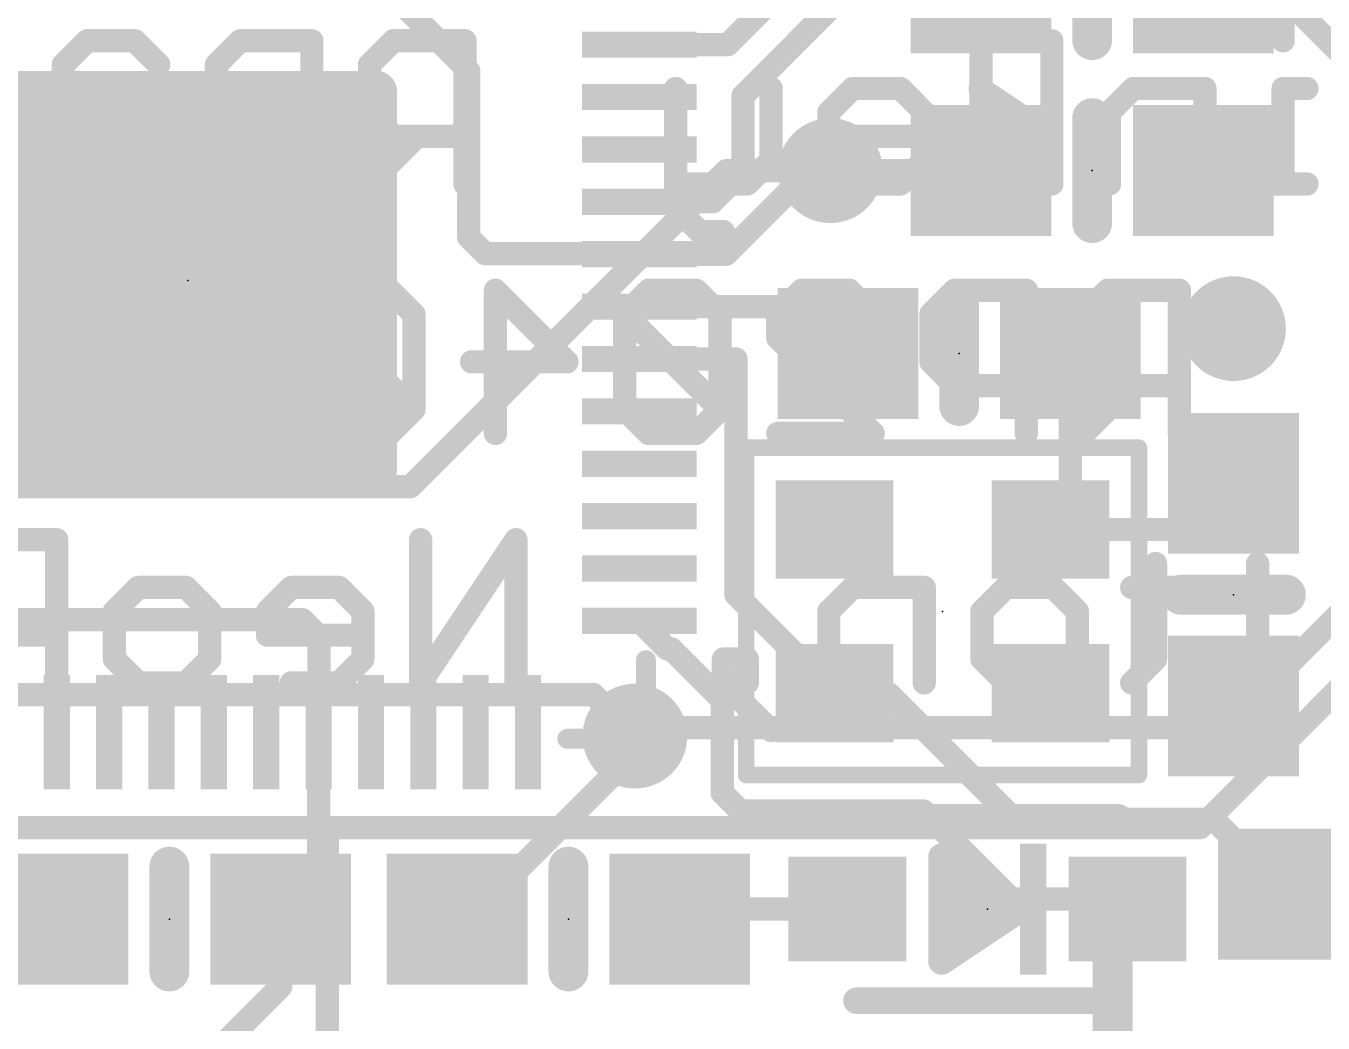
# Model space of a CAD drawing. Extents: x -12.7 to 25.5, y -9.7 to 9.7.
# Drawn here: x 9.57 to 19.48, y -4.86 to 2.76 of the extents above; entities that cross this region are included whole.
import ezdxf

# ---------------------------------------------------------------- set-up
doc = ezdxf.new("R2010")
doc.units = 0
for name, color, linetype in [('1', 12, 'CONTINUOUS'), ('16', 132, 'CONTINUOUS'), ('18', 110, 'CONTINUOUS'), ('21', 40, 'CONTINUOUS'), ('22', 6, 'CONTINUOUS'), ('23', 53, 'CONTINUOUS')]:
    doc.layers.add(name, color=color, linetype=linetype)

# ---------------------------------------------------------------- blocks, each defined once
blk = doc.blocks.new('RECT')
blk.add_solid([(-0.5, -0.5), (0.5, -0.5), (-0.5, 0.5), (0.5, 0.5)])
blk = doc.blocks.new('RECT512000X512000R10')
at = {"const_width": 0.16}
blk.add_lwpolyline([(1.52, -1.44), (1.52, 1.44, 0.4142), (1.44, 1.52), (-1.44, 1.52, 0.4142), (-1.52, 1.44), (-1.52, -1.44, 0.4142), (-1.44, -1.52), (1.44, -1.52, 0.4142)], format="xyb", close=True, dxfattribs=at)
blk.add_solid([(-1.4654, -1.4654), (1.4654, -1.4654), (-1.4654, 1.4654), (1.4654, 1.4654)])
blk = doc.blocks.new('ROUNDV')
at = {"const_width": 0.5}
blk.add_lwpolyline([(0, -0.25, 1), (0, 0.25, 1), (0, -0.25)], format="xyb", dxfattribs=at)

msp = doc.modelspace()

# ---------------------------------------------------------------- linework, layer by layer
at = {"layer": '1'}
for points, const_width in [([(12.954, 2.413), (11.811, 3.556)], 0.1778), ([(15.3511, 3.0321), (14.9318, 2.6128)], 0.1778), ([(16.8665, 3.048), (16.8665, 1.651)], 0.1778), ([(15.0495, 2.2225), (15.7235, 2.8965)], 0.1778), ([(14.9318, 2.6128), (14.2577, 2.6128)], 0.1778), ([(12.954, 1.143), (12.954, 2.413)], 0.1778), ([(15.0495, 1.6444), (15.0495, 2.2225)], 0.1778), ([(14.8179, 1.4128), (15.0495, 1.6444)], 0.1778), ([(14.9208, 1.0128), (15.559, 1.651)], 0.1778), ([(15.559, 1.651), (15.7163, 1.651)], 0.1778), ([(15.7163, 1.651), (16.8665, 1.651)], 0.1778), ([(14.2577, 1.4128), (14.8179, 1.4128)], 0.1778), ([(13.081, 1.016), (12.954, 1.143)], 0.1778), ([(14.2545, 1.016), (13.081, 1.016)], 0.1778), ([(14.2577, 1.0128), (14.2545, 1.016)], 0.1778), ([(14.2577, 1.0128), (14.9208, 1.0128)], 0.1778), ([(14.2577, 0.6128), (15.4917, 0.6128)], 0.1778), ([(15.4917, 0.6128), (15.8505, 0.254)], 0.1778), ([(14.2577, 0.2128), (14.9955, 0.2128)], 0.1778), ([(14.9955, 0.2128), (14.9955, -1.5865)], 0.1778), ([(17.5505, 0.254), (17.5505, -0.9375)], 0.1778), ([(18.444, -1.0895), (18.796, -0.7375)], 0.1778), ([(17.5505, -0.9375), (17.3985, -1.0895)], 0.1778), ([(17.3985, -1.0895), (18.444, -1.0895)], 0.1778), ([(14.9955, -1.5865), (15.7485, -2.3395)], 0.1778), ([(8.509, -1.778), (11.684, -1.778)], 0.1778), ([(11.684, -1.778), (11.811, -1.905)], 0.1778), ([(14.2577, -1.7872), (14.4708, -2.0003)], 0.1778), ([(11.811, -1.905), (11.811, -2.6339)], 0.1778), ([(14.4708, -2.0003), (14.5002, -2.0003)], 0.1778), ([(14.5002, -2.0003), (14.8908, -2.3908)], 0.1778), ([(15.7485, -2.3395), (16.158, -2.3395)], 0.1778), ([(17.1205, -3.302), (16.158, -2.3395)], 0.1778), ([(14.8908, -2.3908), (14.8908, -3.1011)], 0.1778), ([(11.811, -2.6339), (11.8077, -2.6372)], 0.1778), ([(11.8077, -2.6372), (11.8077, -3.9707)], 0.1778), ([(14.224, -2.667), (14.224, -2.794)], 0.1778), ([(12.954, -4.064), (14.224, -2.794)], 0.1778), ([(14.8908, -3.1011), (15.0282, -3.2385)], 0.1778), ([(15.0282, -3.2385), (16.4271, -3.2385)], 0.1778), ([(16.4271, -3.2385), (17.1002, -3.9116)], 0.1778), ([(18.6445, -3.302), (17.1205, -3.302)], 0.1778), ([(18.6445, -3.302), (19.216, -3.8735)], 0.1778), ([(17.1002, -3.9116), (17.9102, -3.9116)], 0.1778), ([(17.9102, -3.9116), (17.9864, -3.9878)], 0.1778), ([(11.8077, -3.9707), (11.7144, -4.064)], 0.1778), ([(14.566, -4.064), (14.6422, -3.9878)], 0.1778), ([(14.6422, -3.9878), (15.8464, -3.9878)], 0.1778), ([(17.8736, -4.1006), (17.8736, -5.5579)], 0.3048), ([(17.9864, -3.9878), (17.8736, -4.1006)], 0.1778), ([(11.7144, -4.064), (11.518, -4.064)], 0.1778), ([(11.518, -4.064), (11.518, -4.5801)], 0.1778), ([(12.866, -4.064), (12.954, -4.064)], 0.1778), ([(12.954, -4.064), (12.954, -4.064)], 0.1778), ([(10.1901, -5.908), (11.518, -4.5801)], 0.1778)]:
    msp.add_lwpolyline(points, dxfattribs=dict(at, const_width=const_width))
for points, const_width in [([(14.2577, 2.6572, 1), (14.2577, 2.5684)], 0.0889), ([(14.9004, 2.6442, 1), (14.9632, 2.5814)], 0.0889), ([(14.9318, 2.5684, 1), (14.9318, 2.6572)], 0.0889), ([(12.9985, 2.413, 1), (12.9096, 2.413)], 0.0889), ([(12.9226, 2.3816, 1), (12.9854, 2.4444)], 0.0889), ([(15.0181, 2.2539, 1), (15.0809, 2.1911)], 0.0889), ([(15.0939, 2.2225, 1), (15.0051, 2.2225)], 0.0889), ([(15.0051, 1.6444, 1), (15.0939, 1.6444)], 0.0889), ([(15.0809, 1.613, 1), (15.0181, 1.6758)], 0.0889), ([(15.559, 1.6955, 1), (15.559, 1.6065)], 0.0889), ([(15.5904, 1.6196, 1), (15.5276, 1.6824)], 0.0889), ([(15.7163, 1.6955, 1), (15.7163, 1.6065)], 0.0889), ([(15.7163, 1.6065, 1), (15.7163, 1.6955)], 0.0889), ([(16.8221, 1.651, 1), (16.911, 1.651)], 0.0889), ([(16.8665, 1.6065, 1), (16.8665, 1.6955)], 0.0889), ([(14.2577, 1.4573, 1), (14.2577, 1.3683)], 0.0889), ([(14.7865, 1.4442, 1), (14.8493, 1.3814)], 0.0889), ([(14.8179, 1.3683, 1), (14.8179, 1.4573)], 0.0889), ([(12.9854, 1.1744, 1), (12.9226, 1.1116)], 0.0889), ([(12.9096, 1.143, 1), (12.9985, 1.143)], 0.0889), ([(13.081, 1.0605, 1), (13.081, 0.9716)], 0.0889), ([(13.0496, 0.9846, 1), (13.1124, 1.0474)], 0.0889), ([(14.2859, 1.0474, 1), (14.2231, 0.9846)], 0.0889), ([(14.2577, 1.0573, 1), (14.2577, 0.9684)], 0.0889), ([(14.2545, 0.9716, 1), (14.2545, 1.0605)], 0.0889), ([(14.9208, 0.9684, 1), (14.9208, 1.0573)], 0.0889), ([(14.2263, 0.9814, 1), (14.2891, 1.0442)], 0.0889), ([(14.8894, 1.0442, 1), (14.9522, 0.9814)], 0.0889), ([(14.2577, 0.6573, 1), (14.2577, 0.5684)], 0.0889), ([(15.5231, 0.6442, 1), (15.4603, 0.5814)], 0.0889), ([(15.4917, 0.5684, 1), (15.4917, 0.6573)], 0.0889), ([(14.2577, 0.2573, 1), (14.2577, 0.1683)], 0.0889), ([(15.04, 0.2128, 1), (14.9511, 0.2128)], 0.0889), ([(14.9955, 0.1683, 1), (14.9955, 0.2573)], 0.0889), ([(15.8191, 0.2226, 1), (15.8819, 0.2854)], 0.0889), ([(17.595, 0.254, 1), (17.506, 0.254)], 0.0889), ([(18.8274, -0.7689, 1), (18.7646, -0.7061)], 0.0889), ([(17.5819, -0.9689, 1), (17.5191, -0.9061)], 0.0889), ([(17.506, -0.9375, 1), (17.595, -0.9375)], 0.0889), ([(17.3985, -1.0451, 1), (17.3985, -1.134)], 0.0889), ([(17.3671, -1.0581, 1), (17.4299, -1.1209)], 0.0889), ([(18.4126, -1.0581, 1), (18.4754, -1.1209)], 0.0889), ([(18.444, -1.134, 1), (18.444, -1.0451)], 0.0889), ([(15.0269, -1.5551, 1), (14.9641, -1.6179)], 0.0889), ([(14.9511, -1.5865, 1), (15.04, -1.5865)], 0.0889), ([(11.7154, -1.7466, 1), (11.6526, -1.8094)], 0.0889), ([(11.684, -1.8225, 1), (11.684, -1.7335)], 0.0889), ([(14.2891, -1.7558, 1), (14.2263, -1.8186)], 0.0889), ([(11.8554, -1.905, 1), (11.7666, -1.905)], 0.0889), ([(11.7796, -1.9364, 1), (11.8424, -1.8736)], 0.0889), ([(14.4708, -1.9558, 1), (14.4708, -2.0447)], 0.0889), ([(14.4393, -2.0317, 1), (14.5022, -1.9688)], 0.0889), ([(14.5316, -1.9688, 1), (14.4688, -2.0317)], 0.0889), ([(14.5002, -2.0447, 1), (14.5002, -1.9558)], 0.0889), ([(15.7485, -2.2951, 1), (15.7485, -2.384)], 0.0889), ([(15.7171, -2.3709, 1), (15.7799, -2.3081)], 0.0889), ([(16.1894, -2.3081, 1), (16.1266, -2.3709)], 0.0889), ([(16.158, -2.384, 1), (16.158, -2.2951)], 0.0889), ([(14.9352, -2.3908, 1), (14.8463, -2.3908)], 0.0889), ([(14.8593, -2.4222, 1), (14.9222, -2.3594)], 0.0889), ([(11.7763, -2.6058, 1), (11.8391, -2.6686)], 0.0889), ([(11.8521, -2.6372, 1), (11.7633, -2.6372)], 0.0889), ([(11.8424, -2.6653, 1), (11.7796, -2.6025)], 0.0889), ([(11.7666, -2.6339, 1), (11.8554, -2.6339)], 0.0889), ([(14.2684, -2.667, 1), (14.1796, -2.667)], 0.0889), ([(14.1796, -2.794, 1), (14.2684, -2.794)], 0.0889), ([(14.2554, -2.8254, 1), (14.1926, -2.7626)], 0.0889), ([(14.8463, -3.1011, 1), (14.9352, -3.1011)], 0.0889), ([(14.9222, -3.0697, 1), (14.8593, -3.1325)], 0.0889), ([(15.0282, -3.1941, 1), (15.0282, -3.283)], 0.0889), ([(14.9967, -3.2699, 1), (15.0596, -3.2071)], 0.0889), ([(16.4585, -3.2071, 1), (16.3957, -3.2699)], 0.0889), ([(16.4271, -3.283, 1), (16.4271, -3.1941)], 0.0889), ([(17.1205, -3.2576, 1), (17.1205, -3.3464)], 0.0889), ([(17.0891, -3.3334, 1), (17.1519, -3.2706)], 0.0889), ([(18.6759, -3.2706, 1), (18.6131, -3.3334)], 0.0889), ([(18.6445, -3.3464, 1), (18.6445, -3.2576)], 0.0889), ([(17.1002, -3.8672, 1), (17.1002, -3.956)], 0.0889), ([(17.0688, -3.943, 1), (17.1316, -3.8802)], 0.0889), ([(17.9416, -3.8802, 1), (17.8788, -3.943)], 0.0889), ([(17.9102, -3.956, 1), (17.9102, -3.8672)], 0.0889), ([(19.1846, -3.9049, 1), (19.2474, -3.8421)], 0.0889), ([(11.7633, -3.9707, 1), (11.8521, -3.9707)], 0.0889), ([(11.8391, -4.0021, 1), (11.7763, -3.9393)], 0.0889), ([(14.6422, -3.9434, 1), (14.6422, -4.0323)], 0.0889), ([(14.6736, -4.0192, 1), (14.6108, -3.9564)], 0.0889), ([(15.8464, -4.0323, 1), (15.8464, -3.9434)], 0.0889), ([(17.9498, -4.1006, 1), (17.7974, -4.1006)], 0.1524), ([(18.0178, -4.0192, 1), (17.955, -3.9564)], 0.0889), ([(17.955, -4.0192, 1), (18.0178, -3.9564)], 0.0889), ([(11.518, -4.0195, 1), (11.518, -4.1085)], 0.0889), ([(11.5625, -4.064, 1), (11.4736, -4.064)], 0.0889), ([(11.683, -4.0326, 1), (11.7458, -4.0954)], 0.0889), ([(11.7144, -4.1085, 1), (11.7144, -4.0195)], 0.0889), ([(12.866, -4.0195, 1), (12.866, -4.1085)], 0.0889), ([(12.9854, -4.0326, 1), (12.9225, -4.0954)], 0.0889), ([(12.9226, -4.0326, 1), (12.9854, -4.0954)], 0.0889), ([(12.9226, -4.0954, 1), (12.9854, -4.0326)], 0.0889), ([(12.954, -4.1085, 1), (12.954, -4.0195)], 0.0889), ([(14.5346, -4.0326, 1), (14.5974, -4.0954)], 0.0889), ([(17.8422, -4.0692, 1), (17.905, -4.132)], 0.0889), ([(11.4736, -4.5801, 1), (11.5625, -4.5801)], 0.0889), ([(11.5494, -4.6115, 1), (11.4866, -4.5487)], 0.0889)]:
    msp.add_lwpolyline(points, format="xyb", dxfattribs=dict(at, const_width=const_width))
at = {"layer": '16', "const_width": 0.1778}
for points in [[(16.6878, 5.4737), (21.6535, 0.508)], [(14.9225, 1.651), (12.5095, -0.762)], [(15.7163, 1.651), (14.9225, 1.651)], [(18.7325, -2.6035), (20.955, -0.381)], [(12.5095, -0.762), (6.2865, -0.762)], [(20.701, -1.2065), (18.542, -3.3655)], [(13.9065, -2.3495), (6.477, -2.3495)], [(14.224, -2.667), (13.9065, -2.3495)], [(14.224, -2.667), (14.2875, -2.6035)], [(14.2875, -2.6035), (18.7325, -2.6035)], [(11.8745, -3.3655), (5.588, -3.3655)], [(18.542, -3.3655), (11.8745, -3.3655)], [(11.8745, -3.3655), (11.8745, -5.2705)]]:
    msp.add_lwpolyline(points, dxfattribs=at)
at = {"layer": '16', "const_width": 0.0889}
for points in [[(14.9225, 1.6955, 1), (14.9225, 1.6065)], [(14.9539, 1.6196, 1), (14.8911, 1.6824)], [(15.7163, 1.6065, 1), (15.7163, 1.6955)], [(12.4781, -0.7306, 1), (12.5409, -0.7934)], [(12.5095, -0.8065, 1), (12.5095, -0.7176)], [(13.9379, -2.3181, 1), (13.8751, -2.3809)], [(13.9065, -2.3939, 1), (13.9065, -2.3051)], [(14.2875, -2.5591, 1), (14.2875, -2.6479)], [(14.3189, -2.6349, 1), (14.2561, -2.5721)], [(18.7011, -2.5721, 1), (18.7639, -2.6349)], [(18.7325, -2.6479, 1), (18.7325, -2.5591)], [(14.1926, -2.6356, 1), (14.2554, -2.6984)], [(14.1926, -2.6984, 1), (14.2554, -2.6356)], [(11.8745, -3.3211, 1), (11.8745, -3.41)], [(11.919, -3.3655, 1), (11.8301, -3.3655)], [(11.8745, -3.41, 1), (11.8745, -3.3211)], [(18.5106, -3.3341, 1), (18.5734, -3.3969)], [(18.542, -3.41, 1), (18.542, -3.3211)]]:
    msp.add_lwpolyline(points, format="xyb", dxfattribs=at)
at = {"layer": '21'}
for points, const_width in [([(17.7165, 3.448), (17.7165, 2.648)], 0.3048), ([(17.7165, 2.051), (17.7165, 1.251)], 0.3048), ([(16.7005, -0.146), (16.7005, 0.654)], 0.3048), ([(15.0735, -2.9645), (15.0735, -0.4645)], 0.127), ([(15.0735, -0.4645), (18.0735, -0.4645)], 0.127), ([(18.0735, -0.4645), (18.0735, -2.9645)], 0.127), ([(18.396, -1.5875), (19.196, -1.5875)], 0.3048), ([(14.3077, -2.6872), (14.3077, -2.0872)], 0.1524), ([(13.7077, -2.6872), (14.3077, -2.6872)], 0.1524), ([(18.0735, -2.9645), (15.0735, -2.9645)], 0.127), ([(15.9164, -3.2878), (17.9164, -3.2878)], 0.2032), ([(10.668, -4.464), (10.668, -3.664)], 0.3048), ([(13.716, -3.664), (13.716, -4.464)], 0.3048), ([(16.5664, -4.3878), (16.5664, -3.5878)], 0.2032), ([(16.5664, -3.5878), (17.1664, -3.9878)], 0.2032), ([(16.7164, -4.1878), (16.7164, -3.7878)], 0.2032), ([(16.7164, -3.7878), (17.0164, -3.9878)], 0.2032), ([(16.7164, -3.8608), (16.8259, -3.8608)], 0.2032), ([(17.1664, -3.9878), (16.5664, -4.3878)], 0.2032), ([(17.0164, -3.9878), (16.7164, -4.1878)], 0.2032), ([(16.7164, -4.064), (16.9021, -4.064)], 0.2032), ([(17.9164, -4.6878), (15.9164, -4.6878)], 0.2032)]:
    msp.add_lwpolyline(points, dxfattribs=dict(at, const_width=const_width))
for points, const_width in [([(17.6403, 2.648, 1), (17.7927, 2.648)], 0.1524), ([(17.7927, 2.051, 1), (17.6403, 2.051)], 0.1524), ([(17.6403, 1.251, 1), (17.7927, 1.251)], 0.1524), ([(16.7767, 0.654, 1), (16.6243, 0.654)], 0.1524), ([(16.6243, -0.146, 1), (16.7767, -0.146)], 0.1524), ([(15.0735, -0.4328, 1), (15.0735, -0.4963)], 0.0635), ([(15.1053, -0.4645, 1), (15.0418, -0.4645)], 0.0635), ([(18.1052, -0.4645, 1), (18.0418, -0.4645)], 0.0635), ([(18.0735, -0.4963, 1), (18.0735, -0.4328)], 0.0635), ([(18.396, -1.5113, 1), (18.396, -1.6637)], 0.1524), ([(19.196, -1.6637, 1), (19.196, -1.5113)], 0.1524), ([(14.3458, -2.0872, 1), (14.2696, -2.0872)], 0.0762), ([(13.7077, -2.6491, 1), (13.7077, -2.7253)], 0.0762), ([(14.2696, -2.6872, 1), (14.3458, -2.6872)], 0.0762), ([(14.3077, -2.7253, 1), (14.3077, -2.6491)], 0.0762), ([(15.0735, -2.9327, 1), (15.0735, -2.9963)], 0.0635), ([(15.0418, -2.9645, 1), (15.1053, -2.9645)], 0.0635), ([(18.0418, -2.9645, 1), (18.1052, -2.9645)], 0.0635), ([(18.0735, -2.9963, 1), (18.0735, -2.9327)], 0.0635), ([(15.9164, -3.237, 1), (15.9164, -3.3386)], 0.1016), ([(17.9164, -3.3386, 1), (17.9164, -3.237)], 0.1016), ([(10.7442, -3.664, 1), (10.5918, -3.664)], 0.1524), ([(13.7922, -3.664, 1), (13.6398, -3.664)], 0.1524), ([(16.6172, -3.5878, 1), (16.5156, -3.5878)], 0.1016), ([(16.5946, -3.5455, 1), (16.5382, -3.6301)], 0.1016), ([(16.7672, -3.7878, 1), (16.6656, -3.7878)], 0.1016), ([(16.7446, -3.7455, 1), (16.6882, -3.8301)], 0.1016), ([(16.7164, -3.81, 1), (16.7164, -3.9116)], 0.1016), ([(16.8259, -3.9116, 1), (16.8259, -3.81)], 0.1016), ([(16.7164, -4.0132, 1), (16.7164, -4.1148)], 0.1016), ([(16.9021, -4.1148, 1), (16.9021, -4.0132)], 0.1016), ([(17.0446, -4.0301, 1), (16.9882, -3.9455)], 0.1016), ([(16.9882, -4.0301, 1), (17.0446, -3.9455)], 0.1016), ([(17.1946, -4.0301, 1), (17.1382, -3.9455)], 0.1016), ([(17.1382, -4.0301, 1), (17.1946, -3.9455)], 0.1016), ([(16.6882, -4.1455, 1), (16.7446, -4.2301)], 0.1016), ([(16.6656, -4.1878, 1), (16.7672, -4.1878)], 0.1016), ([(16.5382, -4.3455, 1), (16.5946, -4.4301)], 0.1016), ([(16.5156, -4.3878, 1), (16.6172, -4.3878)], 0.1016), ([(10.5918, -4.464, 1), (10.7442, -4.464)], 0.1524), ([(13.6398, -4.464, 1), (13.7922, -4.464)], 0.1524), ([(15.9164, -4.637, 1), (15.9164, -4.7386)], 0.1016), ([(17.9164, -4.7386, 1), (17.9164, -4.637)], 0.1016)]:
    msp.add_lwpolyline(points, format="xyb", dxfattribs=dict(at, const_width=const_width))
at = {"layer": '22', "const_width": 0.1778}
for points in [[(19.175, 2.8247), (19.175, 2.6425)], [(9.858, 2.4603), (10.0402, 2.6425)], [(10.0402, 2.6425), (10.4045, 2.6425)], [(10.4045, 2.6425), (10.5867, 2.4603)], [(11.2096, 2.6425), (11.0274, 2.4603)], [(11.7561, 2.6425), (11.2096, 2.6425)], [(11.7561, 1.5494), (11.7561, 2.6425)], [(12.379, 2.6425), (12.1968, 2.4603)], [(12.9255, 2.6425), (12.379, 2.6425)], [(12.9255, 1.5494), (12.9255, 2.6425)], [(17.4082, 1.5494), (17.4082, 2.6425)], [(9.858, 2.2782), (9.858, 2.4603)], [(11.0274, 2.4603), (11.0274, 2.096)], [(12.1968, 2.4603), (12.1968, 2.096)], [(10.5867, 1.5494), (9.858, 2.2782)], [(14.5356, 2.2782), (14.5356, 1.3672)], [(15.2643, 2.2782), (15.2643, 1.7316)], [(15.8872, 2.2782), (15.705, 2.096)], [(16.2515, 2.2782), (15.8872, 2.2782)], [(16.4337, 2.096), (16.2515, 2.2782)], [(17.4082, 1.9138), (16.8616, 2.2782)], [(18.031, 2.2782), (17.8489, 2.096)], [(18.5776, 2.2782), (18.031, 2.2782)], [(18.5776, 1.5494), (18.5776, 2.2782)], [(19.3572, 2.2782), (19.175, 2.2782)], [(19.175, 2.2782), (19.175, 1.5494)], [(11.0274, 2.096), (11.2096, 1.9138)], [(12.1968, 2.096), (12.379, 1.9138)], [(15.705, 2.096), (15.705, 1.9138)], [(16.4337, 1.7316), (16.4337, 2.096)], [(17.8489, 2.096), (17.8489, 1.5494)], [(11.2096, 1.9138), (11.7561, 1.9138)], [(12.5612, 1.9138), (12.1968, 1.5494)], [(12.379, 1.9138), (12.9255, 1.9138)], [(15.705, 1.9138), (16.4337, 1.9138)], [(16.8616, 1.5494), (17.4082, 1.9138)], [(15.2643, 1.7316), (15.0821, 1.5494)], [(16.2515, 1.5494), (16.4337, 1.7316)], [(9.858, 1.5494), (10.5867, 1.5494)], [(15.0821, 1.5494), (14.5356, 1.5494)], [(15.8872, 1.5494), (16.2515, 1.5494)], [(19.3572, 1.5494), (18.9928, 1.5494)], [(14.5356, 1.3672), (14.7178, 1.185)], [(14.7178, 1.185), (14.8999, 1.185)], [(9.8326, 0.3732), (9.4682, 0.7375)], [(10.1969, 0.7375), (9.8326, 0.3732)], [(10.1969, -0.3556), (10.1969, 0.7375)], [(11.9892, 0.7375), (11.807, 0.5553)], [(12.3535, 0.7375), (11.9892, 0.7375)], [(12.5357, 0.5553), (12.3535, 0.7375)], [(13.1586, -0.3556), (13.1586, 0.7375)], [(13.1586, 0.7375), (13.7051, 0.191)], [(14.328, 0.7375), (14.1458, 0.5553)], [(14.6923, 0.7375), (14.328, 0.7375)], [(14.8745, 0.5553), (14.6923, 0.7375)], [(15.3152, 0.5553), (15.4974, 0.7375)], [(15.4974, 0.7375), (15.8617, 0.7375)], [(15.8617, 0.7375), (16.0439, 0.5553)], [(16.6667, 0.7375), (16.4846, 0.5553)], [(17.2133, 0.7375), (16.6667, 0.7375)], [(17.2133, -0.3556), (17.2133, 0.7375)], [(17.8361, 0.7375), (17.654, 0.5553)], [(18.3827, 0.7375), (17.8361, 0.7375)], [(18.3827, -0.3556), (18.3827, 0.7375)], [(11.807, 0.5553), (11.807, -0.1734)], [(12.5357, -0.1734), (11.807, 0.5553)], [(12.5357, -0.1734), (12.5357, 0.5553)], [(14.1458, 0.5553), (14.1458, -0.1734)], [(14.8745, -0.1734), (14.1458, 0.5553)], [(14.8745, -0.1734), (14.8745, 0.5553)], [(15.3152, 0.3732), (15.3152, 0.5553)], [(16.4846, 0.5553), (16.4846, 0.191)], [(17.654, 0.5553), (17.654, 0.191)], [(16.0439, -0.3556), (15.3152, 0.3732)], [(13.7051, 0.191), (12.9764, 0.191)], [(16.4846, 0.191), (16.6667, 0.0088)], [(17.654, 0.191), (17.8361, 0.0088)], [(16.6667, 0.0088), (17.2133, 0.0088)], [(18.0183, 0.0088), (17.654, -0.3556)], [(17.8361, 0.0088), (18.3827, 0.0088)], [(11.807, -0.1734), (11.9892, -0.3556)], [(12.3535, -0.3556), (12.5357, -0.1734)], [(14.1458, -0.1734), (14.328, -0.3556)], [(14.6923, -0.3556), (14.8745, -0.1734)], [(11.9892, -0.3556), (12.3535, -0.3556)], [(14.328, -0.3556), (14.6923, -0.3556)], [(15.3152, -0.3556), (16.0439, -0.3556)], [(9.8071, -1.1675), (9.2606, -1.1675)], [(9.8071, -2.2606), (9.8071, -1.1675)], [(13.3153, -1.1675), (12.5866, -2.2606)], [(12.5866, -2.2606), (12.5866, -1.1675)], [(13.3153, -2.2606), (13.3153, -1.1675)], [(18.2005, -1.3497), (18.2005, -2.0784)], [(18.9801, -1.3497), (18.9801, -2.0784)], [(10.2478, -1.714), (10.43, -1.5318)], [(10.43, -1.5318), (10.7943, -1.5318)], [(10.7943, -1.5318), (10.9765, -1.714)], [(11.5994, -1.5318), (11.4172, -1.714)], [(11.9637, -1.5318), (11.5994, -1.5318)], [(12.1459, -1.714), (11.9637, -1.5318)], [(15.8872, -1.5318), (15.705, -1.714)], [(16.4337, -1.5318), (15.8872, -1.5318)], [(16.4337, -2.2606), (16.4337, -1.5318)], [(16.8744, -1.714), (17.0565, -1.5318)], [(17.0565, -1.5318), (17.4209, -1.5318)], [(17.4209, -1.5318), (17.6031, -1.714)], [(18.3827, -1.5318), (18.0183, -1.5318)], [(19.1623, -1.5318), (18.7979, -1.5318)], [(10.2478, -2.0784), (10.2478, -1.714)], [(10.9765, -1.714), (10.9765, -2.0784)], [(11.4172, -1.714), (11.4172, -1.8962)], [(12.1459, -2.0784), (12.1459, -1.714)], [(15.705, -1.714), (15.705, -2.2606)], [(16.8744, -2.0784), (16.8744, -1.714)], [(17.6031, -1.714), (17.6031, -2.0784)], [(9.2606, -1.8962), (9.8071, -1.8962)], [(11.4172, -1.8962), (12.1459, -1.8962)], [(10.43, -2.2606), (10.2478, -2.0784)], [(10.9765, -2.0784), (10.7943, -2.2606)], [(11.9637, -2.2606), (12.1459, -2.0784)], [(14.8999, -2.2606), (14.8999, -2.0784)], [(14.8999, -2.0784), (15.0821, -2.0784)], [(15.0821, -2.0784), (15.0821, -2.2606)], [(17.0565, -2.2606), (16.8744, -2.0784)], [(17.6031, -2.0784), (17.4209, -2.2606)], [(18.2005, -2.0784), (18.0183, -2.2606)], [(18.9801, -2.0784), (18.7979, -2.2606)], [(10.7943, -2.2606), (10.43, -2.2606)], [(11.5994, -2.2606), (11.9637, -2.2606)], [(15.2643, -2.625), (14.8999, -2.2606)], [(15.0821, -2.2606), (14.8999, -2.2606)], [(17.4209, -2.2606), (17.0565, -2.2606)]]:
    msp.add_lwpolyline(points, dxfattribs=at)
at = {"layer": '22', "const_width": 0.0889}
for points in [[(10.0402, 2.687, 1), (10.0402, 2.5981)], [(10.0716, 2.6111, 1), (10.0087, 2.674)], [(10.436, 2.674, 1), (10.3731, 2.6111)], [(10.4045, 2.5981, 1), (10.4045, 2.687)], [(11.2096, 2.687, 1), (11.2096, 2.5981)], [(11.241, 2.6111, 1), (11.1781, 2.674)], [(11.8006, 2.6425, 1), (11.7117, 2.6425)], [(11.7561, 2.5981, 1), (11.7561, 2.687)], [(12.379, 2.687, 1), (12.379, 2.5981)], [(12.4104, 2.6111, 1), (12.3475, 2.674)], [(12.97, 2.6425, 1), (12.8811, 2.6425)], [(12.9255, 2.5981, 1), (12.9255, 2.687)], [(17.4527, 2.6425, 1), (17.3638, 2.6425)], [(19.1306, 2.6425, 1), (19.2195, 2.6425)], [(9.9024, 2.4603, 1), (9.8135, 2.4603)], [(9.8265, 2.4918, 1), (9.8894, 2.4289)], [(10.5553, 2.4289, 1), (10.6182, 2.4918)], [(10.9959, 2.4918, 1), (11.0588, 2.4289)], [(11.0718, 2.4603, 1), (10.9829, 2.4603)], [(12.1653, 2.4918, 1), (12.2282, 2.4289)], [(12.2412, 2.4603, 1), (12.1523, 2.4603)], [(9.8894, 2.3096, 1), (9.8265, 2.2467)], [(9.8135, 2.2782, 1), (9.9024, 2.2782)], [(14.58, 2.2782, 1), (14.4911, 2.2782)], [(15.3088, 2.2782, 1), (15.2199, 2.2782)], [(15.8872, 2.3226, 1), (15.8872, 2.2337)], [(15.9186, 2.2467, 1), (15.8557, 2.3096)], [(16.283, 2.3096, 1), (16.2201, 2.2467)], [(16.2515, 2.2337, 1), (16.2515, 2.3226)], [(16.8863, 2.3151, 1), (16.837, 2.2412)], [(18.031, 2.3226, 1), (18.031, 2.2337)], [(18.0625, 2.2467, 1), (17.9996, 2.3096)], [(18.6221, 2.2782, 1), (18.5332, 2.2782)], [(18.5776, 2.2337, 1), (18.5776, 2.3226)], [(19.175, 2.3226, 1), (19.175, 2.2337)], [(19.2195, 2.2782, 1), (19.1306, 2.2782)], [(19.3572, 2.2337, 1), (19.3572, 2.3226)], [(11.0588, 2.1274, 1), (10.9959, 2.0645)], [(12.2282, 2.1274, 1), (12.1653, 2.0645)], [(15.7494, 2.096, 1), (15.6605, 2.096)], [(16.4782, 2.096, 1), (16.3893, 2.096)], [(17.8933, 2.096, 1), (17.8044, 2.096)], [(10.9829, 2.096, 1), (11.0718, 2.096)], [(12.1523, 2.096, 1), (12.2412, 2.096)], [(15.6735, 2.1274, 1), (15.7364, 2.0645)], [(16.4023, 2.0645, 1), (16.4651, 2.1274)], [(17.8174, 2.1274, 1), (17.8803, 2.0645)], [(11.2096, 1.9582, 1), (11.2096, 1.8693)], [(11.1781, 1.8823, 1), (11.241, 1.9452)], [(11.7561, 1.8693, 1), (11.7561, 1.9582)], [(12.379, 1.9582, 1), (12.379, 1.8693)], [(12.3475, 1.8823, 1), (12.4104, 1.9452)], [(12.5926, 1.8823, 1), (12.5297, 1.9452)], [(12.9255, 1.8693, 1), (12.9255, 1.9582)], [(15.705, 1.9582, 1), (15.705, 1.8693)], [(16.4337, 1.8693, 1), (16.4337, 1.9582)], [(17.4329, 1.8768, 1), (17.3836, 1.9508)], [(17.3836, 1.8768, 1), (17.4329, 1.9508)], [(15.6605, 1.9138, 1), (15.7494, 1.9138)], [(15.2957, 1.7002, 1), (15.2329, 1.763)], [(16.4651, 1.7002, 1), (16.4023, 1.763)], [(15.2199, 1.7316, 1), (15.3088, 1.7316)], [(16.3893, 1.7316, 1), (16.4782, 1.7316)], [(9.858, 1.5939, 1), (9.858, 1.505)], [(10.5553, 1.518, 1), (10.6182, 1.5808)], [(10.5867, 1.505, 1), (10.5867, 1.5939)], [(11.7117, 1.5494, 1), (11.8006, 1.5494)], [(12.1653, 1.5808, 1), (12.2282, 1.518)], [(12.8811, 1.5494, 1), (12.97, 1.5494)], [(14.5356, 1.5939, 1), (14.5356, 1.505)], [(15.0507, 1.5808, 1), (15.1136, 1.518)], [(15.0821, 1.505, 1), (15.0821, 1.5939)], [(15.8872, 1.5939, 1), (15.8872, 1.505)], [(16.2201, 1.5808, 1), (16.283, 1.518)], [(16.2515, 1.505, 1), (16.2515, 1.5939)], [(16.837, 1.5864, 1), (16.8863, 1.5124)], [(17.3638, 1.5494, 1), (17.4527, 1.5494)], [(17.8044, 1.5494, 1), (17.8933, 1.5494)], [(18.5332, 1.5494, 1), (18.6221, 1.5494)], [(18.9928, 1.5939, 1), (18.9928, 1.505)], [(19.1306, 1.5494, 1), (19.2195, 1.5494)], [(19.3572, 1.505, 1), (19.3572, 1.5939)], [(14.4911, 1.3672, 1), (14.58, 1.3672)], [(14.567, 1.3986, 1), (14.5041, 1.3358)], [(14.7178, 1.2295, 1), (14.7178, 1.1406)], [(14.6863, 1.1536, 1), (14.7492, 1.2165)], [(14.8999, 1.1406, 1), (14.8999, 1.2295)], [(10.2414, 0.7375, 1), (10.1525, 0.7375)], [(10.2284, 0.7061, 1), (10.1655, 0.769)], [(11.9892, 0.782, 1), (11.9892, 0.6931)], [(12.0206, 0.7061, 1), (11.9577, 0.769)], [(12.385, 0.769, 1), (12.3221, 0.7061)], [(12.3535, 0.6931, 1), (12.3535, 0.782)], [(13.19, 0.769, 1), (13.1271, 0.7061)], [(13.203, 0.7375, 1), (13.1141, 0.7375)], [(14.328, 0.782, 1), (14.328, 0.6931)], [(14.3594, 0.7061, 1), (14.2965, 0.769)], [(14.7238, 0.769, 1), (14.6609, 0.7061)], [(14.6923, 0.6931, 1), (14.6923, 0.782)], [(15.4974, 0.782, 1), (15.4974, 0.6931)], [(15.5288, 0.7061, 1), (15.4659, 0.769)], [(15.8932, 0.769, 1), (15.8303, 0.7061)], [(15.8617, 0.6931, 1), (15.8617, 0.782)], [(16.6667, 0.782, 1), (16.6667, 0.6931)], [(16.6982, 0.7061, 1), (16.6353, 0.769)], [(17.2578, 0.7375, 1), (17.1689, 0.7375)], [(17.2133, 0.6931, 1), (17.2133, 0.782)], [(17.8361, 0.782, 1), (17.8361, 0.6931)], [(17.8676, 0.7061, 1), (17.8047, 0.769)], [(18.4272, 0.7375, 1), (18.3383, 0.7375)], [(18.3827, 0.6931, 1), (18.3827, 0.782)], [(11.8384, 0.5868, 1), (11.7755, 0.5239)], [(11.8514, 0.5553, 1), (11.7625, 0.5553)], [(11.7755, 0.5868, 1), (11.8384, 0.5239)], [(12.5802, 0.5553, 1), (12.4913, 0.5553)], [(12.5043, 0.5239, 1), (12.5672, 0.5868)], [(14.1772, 0.5868, 1), (14.1143, 0.5239)], [(14.1902, 0.5553, 1), (14.1013, 0.5553)], [(14.1143, 0.5868, 1), (14.1772, 0.5239)], [(14.919, 0.5553, 1), (14.8301, 0.5553)], [(14.8431, 0.5239, 1), (14.9059, 0.5868)], [(15.3596, 0.5553, 1), (15.2707, 0.5553)], [(15.2837, 0.5868, 1), (15.3466, 0.5239)], [(16.0125, 0.5239, 1), (16.0753, 0.5868)], [(16.529, 0.5553, 1), (16.4401, 0.5553)], [(16.4531, 0.5868, 1), (16.516, 0.5239)], [(17.6225, 0.5868, 1), (17.6854, 0.5239)], [(17.6984, 0.5553, 1), (17.6095, 0.5553)], [(9.8011, 0.4046, 1), (9.864, 0.3417)], [(9.8011, 0.3417, 1), (9.864, 0.4046)], [(15.3466, 0.4046, 1), (15.2837, 0.3417)], [(15.2707, 0.3732, 1), (15.3596, 0.3732)], [(12.9764, 0.2354, 1), (12.9764, 0.1465)], [(13.6737, 0.1595, 1), (13.7366, 0.2224)], [(13.7051, 0.1465, 1), (13.7051, 0.2354)], [(16.516, 0.2224, 1), (16.4531, 0.1595)], [(16.4401, 0.191, 1), (16.529, 0.191)], [(17.6854, 0.2224, 1), (17.6225, 0.1595)], [(17.6095, 0.191, 1), (17.6984, 0.191)], [(16.6667, 0.0532, 1), (16.6667, -0.0357)], [(16.6353, -0.0227, 1), (16.6982, 0.0402)], [(17.2133, -0.0357, 1), (17.2133, 0.0532)], [(17.8361, 0.0532, 1), (17.8361, -0.0357)], [(17.8047, -0.0227, 1), (17.8676, 0.0402)], [(18.0498, -0.0227, 1), (17.9869, 0.0402)], [(18.3827, -0.0357, 1), (18.3827, 0.0532)], [(11.8384, -0.142, 1), (11.7755, -0.2048)], [(12.5672, -0.2048, 1), (12.5043, -0.142)], [(12.5043, -0.2048, 1), (12.5672, -0.142)], [(14.1772, -0.142, 1), (14.1143, -0.2048)], [(14.9059, -0.2048, 1), (14.8431, -0.142)], [(14.8431, -0.2048, 1), (14.9059, -0.142)], [(11.7625, -0.1734, 1), (11.8514, -0.1734)], [(12.4913, -0.1734, 1), (12.5802, -0.1734)], [(14.1013, -0.1734, 1), (14.1902, -0.1734)], [(14.8301, -0.1734, 1), (14.919, -0.1734)], [(11.9892, -0.3112, 1), (11.9892, -0.4001)], [(11.9577, -0.387, 1), (12.0206, -0.3242)], [(12.3221, -0.3242, 1), (12.385, -0.387)], [(12.3535, -0.4001, 1), (12.3535, -0.3112)], [(14.328, -0.3112, 1), (14.328, -0.4001)], [(14.2965, -0.387, 1), (14.3594, -0.3242)], [(14.6609, -0.3242, 1), (14.7238, -0.387)], [(14.6923, -0.4001, 1), (14.6923, -0.3112)], [(15.3152, -0.3112, 1), (15.3152, -0.4001)], [(16.0125, -0.387, 1), (16.0753, -0.3242)], [(16.0439, -0.4001, 1), (16.0439, -0.3112)], [(17.6225, -0.3242, 1), (17.6854, -0.387)], [(10.1525, -0.3556, 1), (10.2414, -0.3556)], [(13.1141, -0.3556, 1), (13.203, -0.3556)], [(17.1689, -0.3556, 1), (17.2578, -0.3556)], [(18.3383, -0.3556, 1), (18.4272, -0.3556)], [(9.8516, -1.1675, 1), (9.7627, -1.1675)], [(9.8071, -1.2119, 1), (9.8071, -1.123)], [(12.631, -1.1675, 1), (12.5421, -1.1675)], [(13.3598, -1.1675, 1), (13.2709, -1.1675)], [(13.3523, -1.1921, 1), (13.2783, -1.1428)], [(18.245, -1.3497, 1), (18.1561, -1.3497)], [(19.0246, -1.3497, 1), (18.9357, -1.3497)], [(10.43, -1.4874, 1), (10.43, -1.5763)], [(10.4614, -1.5633, 1), (10.3985, -1.5004)], [(10.8258, -1.5004, 1), (10.7629, -1.5633)], [(10.7943, -1.5763, 1), (10.7943, -1.4874)], [(11.5994, -1.4874, 1), (11.5994, -1.5763)], [(11.6308, -1.5633, 1), (11.5679, -1.5004)], [(11.9952, -1.5004, 1), (11.9323, -1.5633)], [(11.9637, -1.5763, 1), (11.9637, -1.4874)], [(15.8872, -1.4874, 1), (15.8872, -1.5763)], [(15.9186, -1.5633, 1), (15.8557, -1.5004)], [(16.4782, -1.5318, 1), (16.3893, -1.5318)], [(16.4337, -1.5763, 1), (16.4337, -1.4874)], [(17.0565, -1.4874, 1), (17.0565, -1.5763)], [(17.088, -1.5633, 1), (17.0251, -1.5004)], [(17.4524, -1.5004, 1), (17.3895, -1.5633)], [(17.4209, -1.5763, 1), (17.4209, -1.4874)], [(18.0183, -1.4874, 1), (18.0183, -1.5763)], [(18.3827, -1.5763, 1), (18.3827, -1.4874)], [(18.7979, -1.4874, 1), (18.7979, -1.5763)], [(19.1623, -1.5763, 1), (19.1623, -1.4874)], [(10.2163, -1.6826, 1), (10.2792, -1.7455)], [(10.2922, -1.714, 1), (10.2033, -1.714)], [(11.021, -1.714, 1), (10.9321, -1.714)], [(10.9451, -1.7455, 1), (11.008, -1.6826)], [(11.4616, -1.714, 1), (11.3727, -1.714)], [(11.3857, -1.6826, 1), (11.4486, -1.7455)], [(12.1904, -1.714, 1), (12.1015, -1.714)], [(12.1145, -1.7455, 1), (12.1774, -1.6826)], [(15.6735, -1.6826, 1), (15.7364, -1.7455)], [(15.7494, -1.714, 1), (15.6605, -1.714)], [(16.9188, -1.714, 1), (16.8299, -1.714)], [(16.8429, -1.6826, 1), (16.9058, -1.7455)], [(17.6476, -1.714, 1), (17.5587, -1.714)], [(17.5717, -1.7455, 1), (17.6345, -1.6826)], [(9.8071, -1.9407, 1), (9.8071, -1.8518)], [(11.3727, -1.8962, 1), (11.4616, -1.8962)], [(11.4172, -1.8518, 1), (11.4172, -1.9407)], [(12.1459, -1.9407, 1), (12.1459, -1.8518)], [(10.2792, -2.047, 1), (10.2163, -2.1098)], [(10.2033, -2.0784, 1), (10.2922, -2.0784)], [(10.9321, -2.0784, 1), (11.021, -2.0784)], [(11.008, -2.1098, 1), (10.9451, -2.047)], [(12.1015, -2.0784, 1), (12.1904, -2.0784)], [(12.1774, -2.1098, 1), (12.1145, -2.047)], [(14.9444, -2.0784, 1), (14.8555, -2.0784)], [(14.8999, -2.034, 1), (14.8999, -2.1229)], [(15.1266, -2.0784, 1), (15.0377, -2.0784)], [(15.0821, -2.1229, 1), (15.0821, -2.034)], [(16.8299, -2.0784, 1), (16.9188, -2.0784)], [(16.9058, -2.047, 1), (16.8429, -2.1098)], [(17.5587, -2.0784, 1), (17.6476, -2.0784)], [(17.6345, -2.1098, 1), (17.5717, -2.047)], [(18.1561, -2.0784, 1), (18.245, -2.0784)], [(18.232, -2.1098, 1), (18.1691, -2.047)], [(18.9357, -2.0784, 1), (19.0246, -2.0784)], [(19.0115, -2.1098, 1), (18.9487, -2.047)], [(10.43, -2.2162, 1), (10.43, -2.3051)], [(10.7943, -2.3051, 1), (10.7943, -2.2162)], [(11.5994, -2.2162, 1), (11.5994, -2.3051)], [(11.9637, -2.3051, 1), (11.9637, -2.2162)], [(14.8999, -2.2162, 1), (14.8999, -2.3051)], [(14.9314, -2.2292, 1), (14.8685, -2.292)], [(15.0821, -2.3051, 1), (15.0821, -2.2162)], [(17.0565, -2.2162, 1), (17.0565, -2.3051)], [(17.4209, -2.3051, 1), (17.4209, -2.2162)], [(9.7627, -2.2606, 1), (9.8516, -2.2606)], [(10.3985, -2.292, 1), (10.4614, -2.2292)], [(10.7629, -2.2292, 1), (10.8258, -2.292)], [(11.9323, -2.2292, 1), (11.9952, -2.292)], [(12.5421, -2.2606, 1), (12.631, -2.2606)], [(12.5496, -2.2359, 1), (12.6236, -2.2853)], [(13.2709, -2.2606, 1), (13.3598, -2.2606)], [(14.8555, -2.2606, 1), (14.9444, -2.2606)], [(15.0377, -2.2606, 1), (15.1266, -2.2606)], [(15.6605, -2.2606, 1), (15.7494, -2.2606)], [(16.3893, -2.2606, 1), (16.4782, -2.2606)], [(17.0251, -2.292, 1), (17.088, -2.2292)], [(17.3895, -2.2292, 1), (17.4524, -2.292)], [(17.9869, -2.2292, 1), (18.0498, -2.292)], [(18.7665, -2.2292, 1), (18.8294, -2.292)], [(15.2329, -2.6564, 1), (15.2957, -2.5935)]]:
    msp.add_lwpolyline(points, format="xyb", dxfattribs=at)
at = {"layer": '23'}
for p in [(17.7165, 1.651), (10.8077, 0.8128), (16.7005, 0.254), (18.796, -1.5875), (16.5735, -1.7145), (16.9164, -3.9878), (10.668, -4.064), (13.716, -4.064)]:
    msp.add_point(p, dxfattribs=at)

# ---------------------------------------------------------------- block references
at = {"layer": '1', "xscale": 1.075}
for p in [(16.8665, 3.048), (18.5665, 3.048), (16.8665, 1.651), (18.5665, 1.651), (12.866, -4.064), (14.566, -4.064)]:
    msp.add_blockref('RECT', p, dxfattribs=at)
at = {"layer": '1', "xscale": 0.875, "yscale": 0.2}
for p in [(14.2577, 2.6128), (14.2577, 2.2128), (14.2577, 1.8128), (14.2577, 1.4128), (14.2577, 1.0128), (14.2577, 0.6128), (14.2577, 0.2128), (14.2577, -0.1872), (14.2577, -0.5872), (14.2577, -0.9872), (14.2577, -1.3872), (14.2577, -1.7872)]:
    msp.add_blockref('RECT', p, dxfattribs=at)
at = {"layer": '1', "rotation": 90}
msp.add_blockref('RECT512000X512000R10', (10.8077, 0.8128), dxfattribs=at)
at = {"layer": '1', "xscale": 1.075}
for p, rotation in [((15.8505, 0.254), 180), ((17.5505, 0.254), 180), ((18.796, -0.7375), 90), ((18.796, -2.4375), 90), ((19.216, -3.8735), 180), ((9.818, -4.064), 180), ((11.518, -4.064), 180)]:
    msp.add_blockref('RECT', p, dxfattribs=dict(at, rotation=rotation))
at = {"layer": '1'}
for p, xscale, yscale, rotation in [((15.7485, -1.0895), 0.9, 0.75, 180), ((17.3985, -1.0895), 0.9, 0.75, 180), ((15.7485, -2.3395), 0.9, 0.75, 180), ((17.3985, -2.3395), 0.9, 0.75, 180), ((9.8077, -2.6372), 0.875, 0.2, 270), ((10.2077, -2.6372), 0.875, 0.2, 270), ((10.6077, -2.6372), 0.875, 0.2, 270), ((11.0077, -2.6372), 0.875, 0.2, 270), ((11.4077, -2.6372), 0.875, 0.2, 270), ((11.8077, -2.6372), 0.875, 0.2, 270), ((12.2077, -2.6372), 0.875, 0.2, 270), ((12.6077, -2.6372), 0.875, 0.2, 270), ((13.0077, -2.6372), 0.875, 0.2, 270), ((13.4077, -2.6372), 0.875, 0.2, 270), ((15.8464, -3.9878), 0.9, 0.8, 180), ((17.9864, -3.9878), 0.9, 0.8, 180)]:
    msp.add_blockref('RECT', p, dxfattribs=dict(at, xscale=xscale, yscale=yscale, rotation=rotation))
at = {"layer": '18', "xscale": 0.8001, "yscale": 0.8001}
for p in [(15.7163, 1.651), (15.7163, 1.651), (10.795, 0.8255), (10.795, 0.8255), (18.796, 0.4445), (18.796, 0.4445), (14.224, -2.667), (14.224, -2.667)]:
    msp.add_blockref('ROUNDV', p, dxfattribs=at)
at = {"layer": '21', "xscale": 0.2, "rotation": 180}
msp.add_blockref('RECT', (17.2664, -3.9878), dxfattribs=at)

doc.saveas('drawing.dxf')
